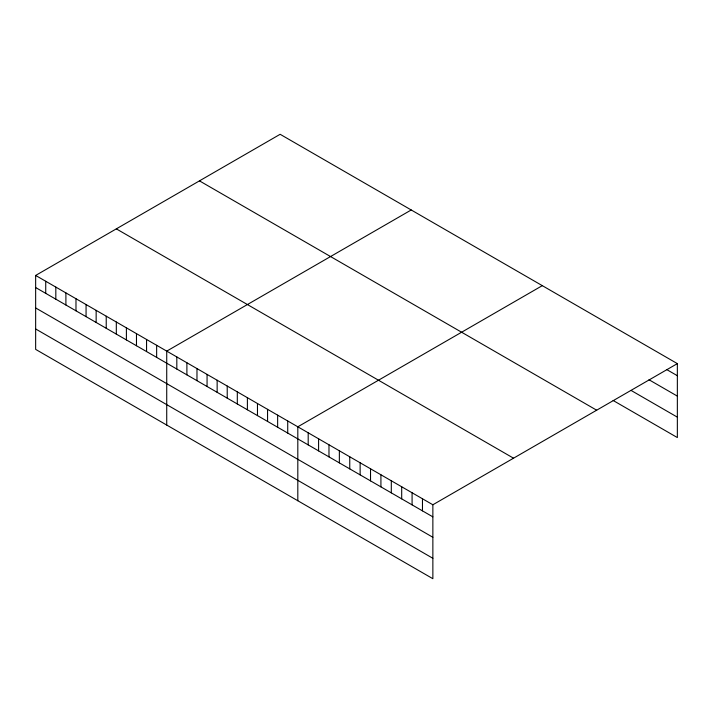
<?xml version="1.0" encoding="UTF-8"?>
<svg xmlns="http://www.w3.org/2000/svg" width="713" height="713" viewBox="0 0 713 713"><rect width="100%" height="100%" fill="white"/><g stroke="black" fill="none" stroke-linecap="round" stroke-linejoin="round"><path stroke-width="1.07" d="M35.65 275.441L432.862 504.768L432.862 578.706L35.65 349.379L35.65 275.441L280.138 134.294L677.35 363.621L677.35 437.559L613.127 400.474M411.223 209.97L166.726 351.126L166.726 425.064M542.299 285.646L297.811 426.802L297.811 500.74M432.862 504.768L677.35 363.621M666.958 369.708L677.35 375.706M649.017 379.762L677.35 396.116M631.076 390.43L677.35 417.15M199.462 180.87L596.665 410.198M116.335 228.864L513.538 458.192M35.65 287.535L432.862 516.863M35.65 307.945L432.862 537.272M35.65 328.969L432.862 558.297M422.47 498.77L422.47 510.865M412.087 492.772L412.087 504.866M401.695 486.783L401.695 498.868M391.303 480.785L391.303 492.87M380.92 474.787L380.92 486.872M370.528 468.789L370.528 480.874M360.136 462.79L360.136 474.876M349.753 456.792L349.753 468.878M339.361 450.794L339.361 462.88M328.978 444.796L328.978 456.881M318.586 438.798L318.586 450.883M308.194 432.8L308.194 444.885M287.722 420.982L287.722 433.067M277.642 415.162L277.642 427.247M267.562 409.333L267.562 421.428M257.473 403.513L257.473 415.608M247.393 397.694L247.393 409.788M237.313 391.874L237.313 403.959M227.224 386.054L227.224 398.139M217.144 380.225L217.144 392.319M207.064 374.405L207.064 386.499M196.975 368.585L196.975 380.68M186.895 362.765L186.895 374.86M176.815 356.946L176.815 369.031M156.646 345.297L156.646 357.391M146.566 339.477L146.566 351.571M136.477 333.657L136.477 345.752M126.397 327.837L126.397 339.932M116.317 322.018L116.317 334.103M106.228 316.198L106.228 328.283M96.148 310.369L96.148 322.463M86.068 304.549L86.068 316.643M75.979 298.729L75.979 310.823M65.899 292.909L65.899 305.004M55.819 287.089L55.819 299.175M45.73 281.27L45.73 293.355"/></g></svg>
